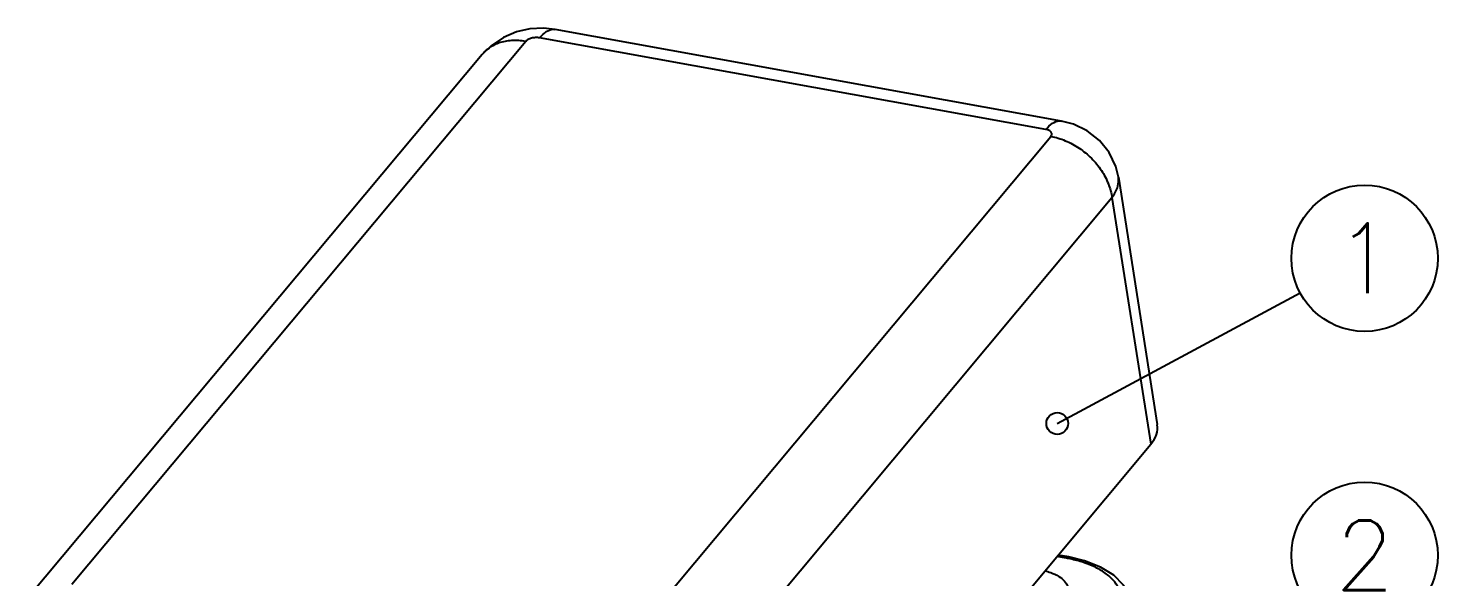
# Model space of a CAD drawing. Header units: millimetres. Extents: x 1786 to 2648, y -2492 to -1928.
# Drawn here: x 2547.66 to 2588.13, y -2460.15 to -2444.41 of the extents above; entities that cross this region are included whole.
import ezdxf
from ezdxf.enums import TextEntityAlignment as Align

# ---------------------------------------------------------------- set-up
doc = ezdxf.new("R2010")
doc.units = ezdxf.units.MM
doc.layers.add('dim', color=3, linetype='Continuous', lineweight=9)
doc.layers.add('from', color=7, linetype='Continuous')
doc.styles.add('TXT', font='txt.shx', dxfattribs={"bigfont": 'gbcbig.shx'})
doc.dimstyles.new('ISO', dxfattribs={"dimscale": 0.6, "dimtxt": 2.5, "dimasz": 2.5, "dimexe": 1.25, "dimexo": 0.625, "dimtad": 0, "dimdsep": 46, "dimtxsty": 'Standard', "dimblk": 'OPEN', "dimcen": 0, "dimclrd": 4, "dimclre": 4, "dimadec": 0, "dimazin": 0, "dimtfac": 1, "dimtofl": 0, "dimtmove": 0, "dimatfit": 3, "dimfxl": 0, "dimarcsym": 0})

# ---------------------------------------------------------------- blocks, each defined once
blk = doc.blocks.new('*u129')
at = {"color": 7, "linetype": 'Continuous'}
for p, q in [((21.147, 30.131, 0), (-3.076, 34.509, 0)), ((-2.321, 34.913, 0), (-2.321, 34.912, 0)), ((21.901, 30.534, 0), (-2.321, 34.913, 0)), ((-3.737, 34.34, 0), (-25.459, 8.371, 0)), ((-5.817, 33.717, 0), (-27.541, 7.746, 0)), ((-0.333, 3.83, 0), (21.389, 29.799, 0)), ((24.618, 27.851, 0), (26.48, 16.016, 0)), ((2.59, 0.903, 0), (24.312, 26.871, 0)), ((24.312, 26.871, 0), (26.168, 15.075, 0)), ((3.929, -11.512, 0), (26.168, 15.075, 0)), ((22.135, 9.629, 0), (21.681, 9.711, 0)), ((22.249, 9.69, 0), (21.74, 9.782, 0))]:
    blk.add_line(p, q, dxfattribs=at)
at = {"color": 7, "linetype": 'Continuous', "elevation": 0}
for points in [[(-2.321, 34.912), (-2.879, 34.971), (-3.536, 34.938), (-4.179, 34.794), (-4.804, 34.533), (-5.397, 34.136), (-5.817, 33.717)], [(24.618, 27.85), (24.491, 28.366), (24.178, 29.028), (23.715, 29.608), (23.125, 30.071), (22.464, 30.386), (21.901, 30.534)], [(25.24, 7.409), (25.149, 7.821), (24.863, 8.346), (24.398, 8.814), (23.769, 9.206), (23, 9.509), (22.248, 9.69)]]:
    blk.add_lwpolyline(points, dxfattribs=at)
at = {"color": 7, "linetype": 'Continuous'}
blk.add_arc((20.936, 2.993, 0), 6.744, 78.94146, 79.75226, dxfattribs=at)
blk.add_ellipse((22.996, 15.645, 0), major_axis=(3.493, 0.305), ratio=0.521603, start_param=-0.479436, end_param=0.035853, dxfattribs=at)
for points, start_tangent, end_tangent in [([(-3.737, 34.34, 0), (-4.414, 34.381, 0), (-5.032, 34.256, 0), (-5.553, 33.972, 0), (-5.817, 33.717, 0)], (-0.984055, 0.177864), (-0.64251, -0.766277)), ([(-3.076, 34.509, 0), (-3.168, 34.52, 0), (-3.265, 34.521, 0), (-3.362, 34.512, 0), (-3.457, 34.493, 0), (-3.545, 34.465, 0), (-3.623, 34.43, 0), (-3.688, 34.387, 0), (-3.737, 34.34, 0)], (-0.984071, 0.177775), (-0.641745, -0.766918)), ([(-3.076, 34.509, 0), (-2.752, 34.806, 0), (-2.434, 34.919, 0), (-2.322, 34.911, 0)], (0.641605, 0.767036), (0.982162, -0.188036)), ([(21.147, 30.131, 0), (21.471, 30.428, 0), (21.788, 30.541, 0), (21.9, 30.533, 0)], (0.641605, 0.767035), (0.982214, -0.187767)), ([(21.389, 29.799, 0), (21.421, 29.849, 0), (21.435, 29.901, 0), (21.429, 29.951, 0), (21.405, 30, 0), (21.362, 30.043, 0), (21.304, 30.08, 0), (21.231, 30.11, 0), (21.147, 30.131, 0)], (0.641467, 0.767151), (-0.984039, 0.177955)), ([(21.389, 29.799, 0), (22.079, 29.593, 0), (22.74, 29.236, 0), (23.327, 28.752, 0), (23.804, 28.17, 0), (24.139, 27.53, 0), (24.312, 26.871, 0)], (0.984055, -0.177864), (0.130856, -0.991401)), ([(24.312, 26.871, 0), (24.534, 27.244, 0), (24.627, 27.619, 0), (24.618, 27.849, 0)], (0.614218, 0.789137), (-0.153046, 0.988219)), ([(22.135, 9.629, 0), (22.21, 9.686, 0), (22.248, 9.688, 0)], (0.641605, 0.767035), (0.986369, -0.16455)), ([(24.764, 7.637, 0), (24.683, 8.077, 0), (24.442, 8.494, 0), (24.048, 8.872, 0), (23.517, 9.195, 0), (22.87, 9.451, 0), (22.229, 9.612, 0)], (-0.004274, 0.999991), (-0.981425, 0.191849)), ([(21.102, 9.025, 0), (21.384, 8.942, 0), (21.768, 8.761, 0), (22.046, 8.531, 0), (22.203, 8.266, 0), (22.231, 7.981, 0), (22.126, 7.692, 0), (21.896, 7.417, 0), (21.554, 7.171, 0), (21.119, 6.969, 0), (20.617, 6.823, 0), (20.078, 6.741, 0), (19.532, 6.728, 0), (19.214, 6.754, 0)], (0.972411, -0.233276), (-0.992469, 0.122499))]:
    blk.add_spline(points, degree=3, dxfattribs=dict(at, start_tangent=start_tangent, end_tangent=end_tangent))
blk = doc.blocks.new('_Open')
at = {"color": 0, "linetype": 'ByBlock', "lineweight": -2}
for p, q in [((-1, 0.167), (0, 0)), ((-1, -0.167), (0, 0)), ((0, 0), (-1, 0))]:
    blk.add_line(p, q, dxfattribs=at)

msp = doc.modelspace()

# ---------------------------------------------------------------- linework, layer by layer
at = {"layer": 'from', "color": 4}
for centre in [(2586.027, -2451.01, 0), (2586.027, -2459.531, 0)]:
    msp.add_circle(centre, 2.1, dxfattribs=at)

# ---------------------------------------------------------------- block references
at = {"xscale": 0.6, "yscale": 0.6, "zscale": 0.6}
msp.add_blockref('*u129', (2564.187, -2465.393, 0), dxfattribs=at)

# ---------------------------------------------------------------- texts
at = {"layer": 'from', "color": 6, "style": 'TXT'}
for s, p in [('1', (2586.027, -2451.01, 0)), ('2', (2586.027, -2459.531, 0))]:
    msp.add_text(s, height=2, dxfattribs=at).set_placement(p, align=Align.MIDDLE)

# ---------------------------------------------------------------- leaders
at = {"layer": 'dim'}
msp.add_leader([(2577.204, -2455.749, 0), (2584.177, -2452.003, 0)], dimstyle='ISO', override={"dimscale": 1, "dimasz": 1.25, "dimexo": 0.125, "dimadec": 2, "dimazin": 2, "dimldrblk": 'Small'}, dxfattribs=at)

doc.saveas('drawing.dxf')
